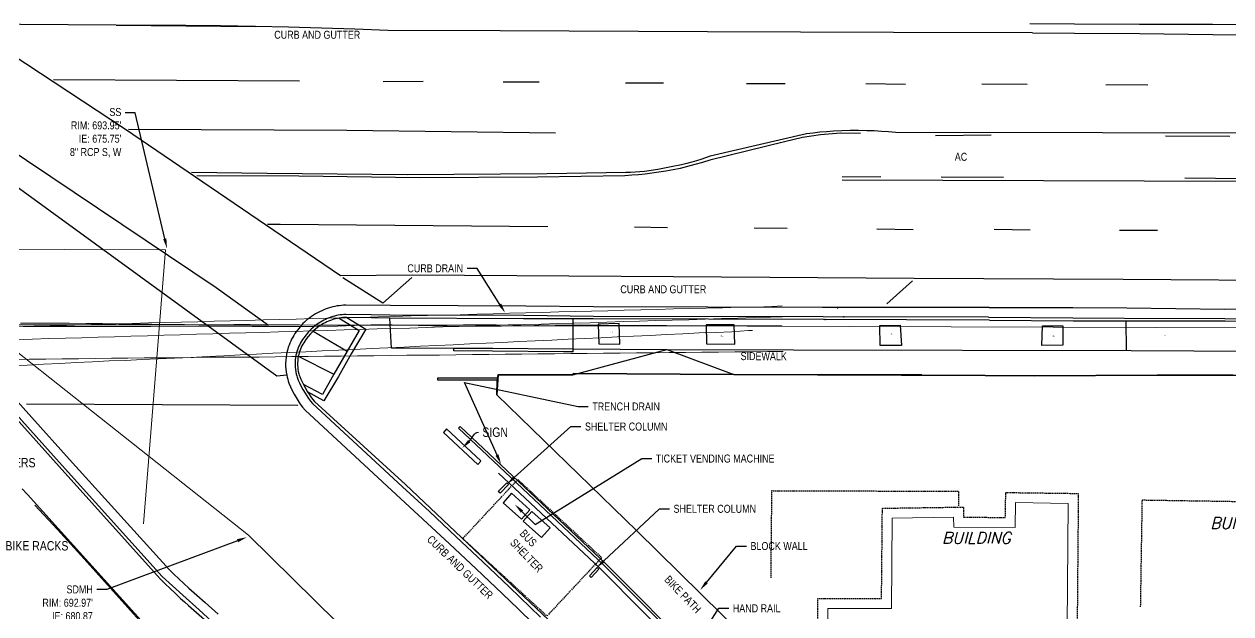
# Model space of a CAD drawing. Header units: feet. Extents: x 6430745 to 6432191, y 1887663 to 1888575.
# Drawn here: x 6431621.4 to 6431862.6, y 1887861.7 to 1887979.6 of the extents above; entities that cross this region are included whole.
import ezdxf
from ezdxf import colors
from ezdxf.entities.mleader import LeaderData, LeaderLine
from ezdxf.lldxf.tags import DXFTag
from ezdxf.math import Vec2, Vec3

# ---------------------------------------------------------------- set-up
doc = ezdxf.new("R2010")
doc.units = ezdxf.units.FT
doc.header["$MEASUREMENT"] = 0
doc.linetypes.add('DASHED2', pattern=[0.375, 0.25, -0.125])
for name, color, linetype, lineweight in [('V-ANNO-TEXT', 2, 'Continuous', 30), ('VF-BLDG-OVHD-LINE-', 253, 'DASHED2', 25), ('VF-COMM-OVHD-LINE-3D', 253, 'OVERHEADCOMM', 15), ('VF-ELEC-OVHD-LINE-', 253, 'OVERHEADELECTRIC', 15), ('VF-ELEC-OVHD-LINE-3D', 253, 'OVERHEADELECTRIC', 15), ('VF-FENC-LINE-', 253, 'FENCE', 25), ('VF-ROAD-STRP-WHIT-LINE-', 253, 'Continuous', 25), ('VF-SSWR-UNDR-LINE-QLA-', 253, 'SEWER', 15), ('VF-STRM-GEOP-LINE-QLB-', 253, 'STORMDRAIN', 15), ('VF-TINN-DSRF-BNDY-', 253, 'Continuous', 25), ('VF-TOPO-CONC-EDGE-LINE-', 253, 'Continuous', 25), ('VF-TOPO-CONC-GTFL-LINE-', 253, 'Continuous', 25), ('VF-TOPO-CONC-LIPG-LINE-', 253, 'Continuous', 25), ('VF-TOPO-CONC-SWLK-LINE-', 253, 'Continuous', 25), ('VF-TOPO-CONC-TBCB-LINE-', 253, 'Continuous', 25), ('VF-TOPO-CONC-TBWK-LINE-', 253, 'Continuous', 35), ('VF-TOPO-TEXT-', 253, 'Continuous', 25), ('VN-PLNT-TREE-', 253, 'Continuous', 13)]:
    doc.layers.add(name, color=color, linetype=linetype, lineweight=lineweight)
doc.layers.add('V-DETL-VPRT-NPLT-', color=253, linetype='Continuous', lineweight=13, plot=False)
doc.styles.add('CG-Boundary', font='simplex.shx', dxfattribs={"oblique": 15, "height": 0.115})
doc.styles.add('NCS1', font='arial.ttf', dxfattribs={"width": 0.8, "height": 0.09375})
doc.styles.add('NCS1-Anno', font='arial.ttf', dxfattribs={"width": 0.8, "height": 0.1})
doc.styles.get("Standard").update_dxf_attribs({"font": 'arial.ttf'})
tags = doc.linetypes.add('FENCE', pattern='A,0.5,-0.03,["X",Standard,S=0.08,R=0,X=0,Y=-0.04],-0.08,0.5', length=1.11).pattern_tags.tags
tags[6] = DXFTag(74, 10)
tags = doc.linetypes.add('OVERHEADCOMM', pattern='A,1,-0.03,["OC",Standard,S=0.08,R=0,X=0,Y=-0.04],-0.16,1', length=2.19).pattern_tags.tags
tags[6] = DXFTag(74, 10)
tags = doc.linetypes.add('OVERHEADELECTRIC', pattern='A,1,-0.03,["OE",Standard,S=0.08,R=0,X=0,Y=-0.04],-0.16,1', length=2.19).pattern_tags.tags
tags[6] = DXFTag(74, 10)
tags = doc.linetypes.add('SEWER', pattern='A,1,-0.03,["SS",Standard,S=0.08,R=0,X=0,Y=-0.04],-0.16,1', length=2.19).pattern_tags.tags
tags[6] = DXFTag(74, 10)
tags = doc.linetypes.add('STORMDRAIN', pattern='A,1,-0.03,["SD",Standard,S=0.08,R=0,X=0,Y=-0.04],-0.16,1', length=2.19).pattern_tags.tags
tags[6] = DXFTag(74, 10)

msp = doc.modelspace()

# ---------------------------------------------------------------- linework, layer by layer
at = {"layer": 'V-DETL-VPRT-NPLT-', "flags": 128}
msp.add_lwpolyline([(6431829.68, 1887842.92), (6431792.15, 1887843), (6431781.95, 1887853.26), (6431781.99, 1887862.72), (6431794.71, 1887862.73), (6431794.88, 1887880.82), (6431807.14, 1887881), (6431807.17, 1887879.04), (6431819.43, 1887878.92), (6431819.53, 1887883.92), (6431830.04, 1887883.77)], close=True, dxfattribs=at)
at = {"layer": 'VF-BLDG-OVHD-LINE-', "flags": 128}
for points in [[(6431720.02, 1887888.54), (6431736.78, 1887872.93), (6431725.86, 1887861.24), (6431709.03, 1887876.72), (6431719.98, 1887888.5)], [(6431808.18, 1887883.25), (6431808.17, 1887886.12), (6431770.75, 1887886.24), (6431770.58, 1887868.91)], [(6431844.52, 1887863.06), (6431844.86, 1887884.45), (6431887.28, 1887883.79), (6431887.12, 1887863.82)]]:
    msp.add_lwpolyline(points, dxfattribs=at)
msp.add_lwpolyline([(6431831.67, 1887840.91), (6431791.31, 1887841), (6431779.95, 1887852.44), (6431780, 1887864.72), (6431792.73, 1887864.73), (6431792.9, 1887882.79), (6431809.12, 1887883.03), (6431809.14, 1887881.02), (6431817.47, 1887880.94), (6431817.57, 1887885.94), (6431832.06, 1887885.75), (6431831.67, 1887840.91)], close=True, dxfattribs=at)
at = {"layer": 'VF-COMM-OVHD-LINE-3D'}
for points in [[(6431620.61, 1887919.81, 717.32), (6431623.89, 1887919.79, 717.16), (6431627.17, 1887919.78, 717.06), (6431630.45, 1887919.77, 716.94), (6431633.73, 1887919.76, 716.8), (6431637.01, 1887919.73, 716.77), (6431640.29, 1887919.69, 716.74), (6431643.57, 1887919.67, 716.68), (6431646.85, 1887919.6, 716.64), (6431650.13, 1887919.55, 716.57), (6431653.41, 1887919.5, 716.51), (6431656.69, 1887919.48, 716.47), (6431659.97, 1887919.49, 716.42), (6431663.25, 1887919.56, 716.37), (6431666.53, 1887919.5, 716.33), (6431669.81, 1887919.45, 716.29), (6431673.09, 1887919.43, 716.27), (6431676.37, 1887919.43, 716.25), (6431679.65, 1887919.42, 716.23), (6431682.93, 1887919.4, 716.21), (6431686.21, 1887919.39, 716.2), (6431689.49, 1887919.38, 716.19), (6431692.77, 1887919.4, 716.24), (6431696.05, 1887919.4, 716.26), (6431699.33, 1887919.39, 716.28), (6431702.61, 1887919.4, 716.33), (6431705.9, 1887919.41, 716.4), (6431709.17, 1887919.43, 716.5), (6431712.45, 1887919.45, 716.65), (6431715.73, 1887919.43, 716.7), (6431719.01, 1887919.37, 716.62), (6431722.28, 1887919.26, 716.36), (6431725.23, 1887919.45, 716.75), (6431728.47, 1887919.41, 716.87), (6431732.29, 1887919.43, 717.04), (6431740.9, 1887919.34, 717.24), (6431745.37, 1887919.36, 717.49), (6431749.74, 1887919.33, 717.71), (6431756.25, 1887919.24, 717.92), (6431763.46, 1887919.26, 718.31), (6431772.86, 1887919.22, 718.93)], [(6431621.13, 1887919.13, 717.53), (6431624.4, 1887919.16, 717.25), (6431627.68, 1887919.15, 717.29), (6431630.96, 1887919.16, 717.17), (6431632.78, 1887919.16, 717.11), (6431639.38, 1887919.13, 716.88), (6431646.7, 1887919.11, 716.61), (6431658.39, 1887919.18, 716.44), (6431666.93, 1887919.16, 716.3), (6431679.07, 1887919.15, 716.13), (6431684.07, 1887919.19, 716.01), (6431692.3, 1887919.53, 716.22), (6431705.4, 1887919.19, 715.82), (6431716.76, 1887919.21, 715.78), (6431727.52, 1887919.25, 715.87), (6431746.3, 1887919.24, 716.2), (6431755.71, 1887919.24, 716.37), (6431765.26, 1887919.29, 716.64), (6431772.78, 1887919.28, 716.88)]]:
    msp.add_polyline3d(points, dxfattribs=at)
at = {"layer": 'VF-ELEC-OVHD-LINE-', "ltscale": 0.6}
msp.add_line((6431765.85, 1887919.22, 716.85), (6431990.14, 1887918.48, 718.94), dxfattribs=at)
at = {"layer": 'VF-ELEC-OVHD-LINE-3D'}
for points in [[(6431620, 1887919.11, 747.98), (6431623.27, 1887919.2, 747.82), (6431626.55, 1887919.28, 747.71), (6431629.83, 1887919.35, 747.53), (6431633.11, 1887919.46, 747.48), (6431636.38, 1887919.57, 747.39), (6431639.66, 1887919.66, 747.31), (6431642.94, 1887919.75, 747.24), (6431646.22, 1887919.84, 747.17), (6431649.5, 1887919.92, 747.1), (6431652.78, 1887920, 747.03), (6431656.06, 1887920.09, 746.99), (6431659.34, 1887920.18, 746.94), (6431662.62, 1887920.26, 746.89), (6431665.9, 1887920.35, 746.86), (6431669.18, 1887920.44, 746.83), (6431672.46, 1887920.53, 746.82), (6431675.74, 1887920.61, 746.81), (6431679.01, 1887920.7, 746.81), (6431682.29, 1887920.78, 746.82), (6431685.57, 1887920.87, 746.84), (6431688.85, 1887920.96, 746.83), (6431692.13, 1887921.05, 746.84), (6431695.41, 1887921.14, 746.85), (6431698.69, 1887921.23, 746.88), (6431701.97, 1887921.32, 746.94), (6431705.25, 1887921.41, 746.96), (6431708.53, 1887921.49, 746.99), (6431711.81, 1887921.6, 747.08), (6431715.09, 1887921.68, 747.16), (6431718.37, 1887921.77, 747.24), (6431721.64, 1887921.86, 747.31), (6431724.92, 1887921.94, 747.41), (6431728.2, 1887922.04, 747.5), (6431731.48, 1887922.11, 747.56), (6431734.76, 1887922.2, 747.69), (6431738.03, 1887922.29, 747.82), (6431741.31, 1887922.38, 747.95), (6431744.59, 1887922.47, 748.08), (6431747.86, 1887922.56, 748.23), (6431751.14, 1887922.64, 748.36), (6431754.42, 1887922.74, 748.53), (6431757.69, 1887922.82, 748.66), (6431760.97, 1887922.89, 748.83), (6431764.25, 1887922.97, 748.98), (6431767.53, 1887923, 749.01), (6431770.79, 1887923.14, 749.31), (6431772.85, 1887923.23, 749.5)], [(6431619.77, 1887916.5, 748.22), (6431623.04, 1887916.6, 748.08), (6431626.32, 1887916.7, 747.94), (6431629.59, 1887916.78, 747.76), (6431632.87, 1887916.89, 747.69), (6431636.15, 1887916.99, 747.61), (6431639.43, 1887917.08, 747.51), (6431642.71, 1887917.18, 747.47), (6431645.99, 1887917.29, 747.39), (6431649.26, 1887917.39, 747.33), (6431652.54, 1887917.48, 747.25), (6431655.82, 1887917.59, 747.21), (6431659.1, 1887917.68, 747.15), (6431662.38, 1887917.77, 747.09), (6431665.66, 1887917.86, 747.08), (6431668.94, 1887917.94, 747.05), (6431672.22, 1887918.03, 747.03), (6431675.5, 1887918.13, 747.05), (6431678.78, 1887918.24, 747), (6431682.06, 1887918.33, 746.96), (6431685.34, 1887918.43, 747), (6431688.61, 1887918.53, 747), (6431691.89, 1887918.63, 747.01), (6431695.17, 1887918.72, 747.01), (6431698.45, 1887918.81, 747.02), (6431701.73, 1887918.92, 747.06), (6431705.01, 1887919.03, 747.14), (6431708.29, 1887919.13, 747.21), (6431711.57, 1887919.23, 747.27), (6431714.85, 1887919.34, 747.33), (6431718.12, 1887919.43, 747.4), (6431721.4, 1887919.53, 747.48), (6431724.68, 1887919.62, 747.58), (6431727.96, 1887919.72, 747.67), (6431731.24, 1887919.81, 747.77), (6431734.52, 1887919.89, 747.82), (6431737.79, 1887919.99, 747.95), (6431741.07, 1887920.1, 748.09), (6431744.35, 1887920.2, 748.21), (6431747.62, 1887920.3, 748.32), (6431750.9, 1887920.4, 748.47), (6431754.18, 1887920.49, 748.58), (6431757.45, 1887920.58, 748.73), (6431760.73, 1887920.7, 748.9), (6431764, 1887920.79, 749.06), (6431767.28, 1887920.9, 749.24), (6431770.55, 1887920.97, 749.45), (6431772.96, 1887921.05, 749.57)], [(6431618.66, 1887911.28, 730.57), (6431621.93, 1887911.43, 730.54), (6431625.21, 1887911.58, 730.5), (6431628.49, 1887911.75, 730.48), (6431631.76, 1887911.92, 730.48), (6431635.04, 1887912.08, 730.44), (6431638.32, 1887912.24, 730.41), (6431641.6, 1887912.35, 730.42), (6431644.87, 1887912.51, 730.41), (6431648.15, 1887912.66, 730.41), (6431651.43, 1887912.81, 730.41), (6431654.71, 1887912.95, 730.41), (6431657.98, 1887913.11, 730.41), (6431661.26, 1887913.28, 730.43), (6431664.54, 1887913.44, 730.45), (6431667.81, 1887913.61, 730.47), (6431671.09, 1887913.77, 730.47), (6431674.37, 1887913.93, 730.48), (6431677.64, 1887914.09, 730.49), (6431680.92, 1887914.24, 730.51), (6431684.2, 1887914.39, 730.53), (6431687.47, 1887914.56, 730.54), (6431690.75, 1887914.71, 730.57), (6431694.03, 1887914.87, 730.6), (6431697.31, 1887915.02, 730.64), (6431700.58, 1887915.17, 730.67), (6431703.86, 1887915.32, 730.71), (6431707.14, 1887915.47, 730.75), (6431710.41, 1887915.65, 730.77), (6431713.69, 1887915.81, 730.79), (6431716.97, 1887915.96, 730.83), (6431720.24, 1887916.12, 730.88), (6431723.52, 1887916.27, 730.92), (6431726.8, 1887916.42, 730.97), (6431730.08, 1887916.57, 731.01), (6431733.35, 1887916.72, 731.07), (6431736.63, 1887916.88, 731.13), (6431739.9, 1887917.04, 731.19), (6431743.18, 1887917.2, 731.24), (6431746.46, 1887917.36, 731.31), (6431749.73, 1887917.52, 731.38), (6431753.01, 1887917.67, 731.46), (6431756.29, 1887917.84, 731.51), (6431759.57, 1887917.96, 731.54), (6431762.84, 1887918.09, 731.59), (6431766.12, 1887918.32, 731.6), (6431766.92, 1887918.35, 731.55)], [(6431619.13, 1887912.56, 748.11), (6431622.41, 1887912.59, 747.96), (6431625.69, 1887912.62, 747.84), (6431628.97, 1887912.66, 747.77), (6431632.25, 1887912.68, 747.63), (6431635.52, 1887912.71, 747.41), (6431638.8, 1887912.77, 747.32), (6431642.08, 1887912.8, 747.23), (6431645.36, 1887912.84, 747.15), (6431648.64, 1887912.86, 747.12), (6431651.92, 1887912.89, 747.08), (6431655.2, 1887912.92, 747.02), (6431658.48, 1887912.97, 746.97), (6431661.76, 1887912.99, 746.93), (6431665.04, 1887913.01, 746.85), (6431668.3, 1887912.98, 746.52), (6431671.58, 1887913.04, 746.55), (6431674.86, 1887913.12, 746.63), (6431678.14, 1887913.16, 746.69), (6431681.42, 1887913.2, 746.73), (6431684.7, 1887913.23, 746.76), (6431687.98, 1887913.24, 746.77), (6431691.27, 1887913.28, 746.78), (6431694.55, 1887913.32, 746.81), (6431697.83, 1887913.37, 746.85), (6431701.11, 1887913.4, 746.91), (6431704.39, 1887913.43, 746.94), (6431707.67, 1887913.48, 747.02), (6431710.95, 1887913.52, 747.09), (6431714.23, 1887913.54, 747.14), (6431717.51, 1887913.58, 747.24), (6431720.78, 1887913.61, 747.32), (6431724.06, 1887913.64, 747.43), (6431727.34, 1887913.68, 747.52), (6431730.62, 1887913.71, 747.6), (6431733.9, 1887913.73, 747.72), (6431737.18, 1887913.77, 747.82), (6431740.46, 1887913.81, 747.95), (6431743.73, 1887913.84, 748.13), (6431747.01, 1887913.89, 748.29), (6431750.29, 1887913.93, 748.42), (6431753.57, 1887913.95, 748.59), (6431756.84, 1887913.99, 748.74), (6431760.12, 1887914.02, 748.91), (6431763.39, 1887914.04, 749.1), (6431766.67, 1887914.07, 749.29), (6431769.94, 1887914.11, 749.48), (6431773.09, 1887914.15, 749.65)]]:
    msp.add_polyline3d(points, dxfattribs=at)
at = {"layer": 'VF-FENC-LINE-', "ltscale": 0.6, "flags": 128}
for points in [[(6431716.18, 1887889.81), (6431736.4, 1887870.81), (6431754.02, 1887853.1), (6431776.34, 1887830.72), (6431797.34, 1887809.02)], [(6431794.7, 1887717.92), (6431787.82, 1887710.99), (6431781.83, 1887716.82), (6431770.4, 1887728.27), (6431747.76, 1887750.77), (6431720.17, 1887778.37), (6431684.6, 1887813.85), (6431649.28, 1887849.11), (6431647.05, 1887851.32), (6431649.84, 1887854.4), (6431649.16, 1887855.05), (6431643.82, 1887860.99), (6431638.62, 1887866.78), (6431633.38, 1887872.66), (6431628.04, 1887878.55), (6431623.52, 1887883.39)]]:
    msp.add_lwpolyline(points, dxfattribs=at)
at = {"layer": 'VF-ROAD-STRP-WHIT-LINE-'}
for p, q in [((6431676.39, 1887968.17), (6431627.23, 1887968.44)), ((6431693.15, 1887968.14), (6431701.12, 1887968.15)), ((6431717.13, 1887968.04), (6431724.31, 1887968.05)), ((6431741.53, 1887967.86), (6431749.14, 1887967.85)), ((6431765.76, 1887967.74), (6431773.49, 1887967.72)), ((6431789.56, 1887967.72), (6431797.51, 1887967.56)), ((6431812.78, 1887967.64), (6431821.84, 1887967.6)), ((6431837.57, 1887967.53), (6431845.95, 1887967.42)), ((6431814.65, 1887957.38), (6431803.5, 1887957.26)), ((6431862.35, 1887957.14), (6431849.47, 1887957.17)), ((6431792.59, 1887949.05), (6431784.84, 1887949)), ((6431817.1, 1887948.89), (6431804.68, 1887948.99)), ((6431865.62, 1887948.66), (6431853.38, 1887948.81)), ((6431743.38, 1887939.07), (6431749.95, 1887938.92)), ((6431767.28, 1887938.87), (6431773.84, 1887938.8)), ((6431791.76, 1887938.68), (6431799.03, 1887938.54)), ((6431815.24, 1887938.56), (6431822.45, 1887938.44)), ((6431840.3, 1887938.39), (6431847.92, 1887938.4)), ((6431798.91, 1887928.28), (6431793.77, 1887923.69)), ((6431621.81, 1887903.7), (6431676.04, 1887903.41))]:
    msp.add_line(p, q, dxfattribs=at)
at = {"layer": 'VF-ROAD-STRP-WHIT-LINE-', "flags": 128}
for points in [[(6431583.4, 1887978.32), (6431617.14, 1887955.5), (6431659.77, 1887926.9), (6431670.2, 1887919.38), (6431656.29, 1887919.41), (6431606.21, 1887919.48)], [(6431989.75, 1887927.79), (6431928.84, 1887928.17), (6431879.22, 1887928.27), (6431841.03, 1887928.52), (6431799.24, 1887928.73), (6431751.12, 1887929.07), (6431698.93, 1887929.38), (6431684.61, 1887929.29), (6431669.58, 1887939.47), (6431641.59, 1887958.52), (6431610.29, 1887979.09)], [(6431642.21, 1887958.57), (6431685.83, 1887958.37), (6431727.54, 1887957.86)], [(6431900.13, 1887957.76), (6431836.89, 1887957.88), (6431795.57, 1887957.91), (6431794.14, 1887958.04), (6431792.69, 1887958.14), (6431791.25, 1887958.22), (6431789.81, 1887958.27), (6431788.13, 1887958.3), (6431786.46, 1887958.3), (6431784.78, 1887958.26), (6431783.11, 1887958.17), (6431781.76, 1887958.07), (6431780.41, 1887957.95), (6431779.07, 1887957.8), (6431777.73, 1887957.62), (6431758.45, 1887953.17), (6431757.55, 1887952.84), (6431756.64, 1887952.53), (6431755.73, 1887952.24), (6431754.81, 1887951.97), (6431753.78, 1887951.7), (6431752.75, 1887951.46), (6431750.68, 1887951.02), (6431749.35, 1887950.76), (6431748.02, 1887950.52), (6431746.68, 1887950.31), (6431745.33, 1887950.14), (6431744.41, 1887950.06), (6431743.49, 1887949.99), (6431742.56, 1887949.94), (6431741.63, 1887949.9), (6431725.92, 1887949.62), (6431697.91, 1887949.47), (6431669.94, 1887949.75), (6431654.82, 1887949.94)], [(6431788.53, 1887957.71), (6431784.52, 1887957.76), (6431780.53, 1887957.46), (6431776.91, 1887956.9), (6431773.35, 1887956.05), (6431758.38, 1887952.4), (6431756.92, 1887951.92), (6431755.44, 1887951.49), (6431753.95, 1887951.1), (6431752.46, 1887950.74), (6431751.05, 1887950.45), (6431749.64, 1887950.19), (6431748.22, 1887949.96), (6431746.8, 1887949.76), (6431745.47, 1887949.6), (6431744.13, 1887949.47), (6431742.79, 1887949.36), (6431741.45, 1887949.27), (6431723.95, 1887948.98), (6431700.44, 1887948.85), (6431676.28, 1887949.19), (6431655.9, 1887949.26)], [(6431989.51, 1887947.64), (6431968.64, 1887947.69), (6431926.16, 1887947.8), (6431882.4, 1887948.02), (6431845.22, 1887948.18), (6431784.84, 1887948.37)], [(6431670, 1887939.58), (6431672.52, 1887939.58), (6431726.03, 1887939.13)], [(6431698.84, 1887928.95), (6431693.07, 1887923.78), (6431685.07, 1887928.84)]]:
    msp.add_lwpolyline(points, dxfattribs=at)
at = {"layer": 'VF-SSWR-UNDR-LINE-QLA-', "elevation": 693.95, "flags": 128}
for points in [[(6431649.63, 1887934.47), (6431448.59, 1887935.1)], [(6431649.63, 1887934.47), (6431645.23, 1887879.68)]]:
    msp.add_lwpolyline(points, dxfattribs=at)
at = {"layer": 'VF-STRM-GEOP-LINE-QLB-', "elevation": 693.47, "flags": 128}
msp.add_lwpolyline([(6431816.58, 1887729.25), (6431666.23, 1887877.38), (6431435.57, 1888060.16), (6431170.99, 1888208.91), (6430892.92, 1888314.99)], dxfattribs=at)
at = {"layer": 'VF-TINN-DSRF-BNDY-', "flags": 128}
for points in [[(6431881.3, 1887733.09), (6431862.17, 1887755.28), (6431853.38, 1887764.6), (6431837.1, 1887782.2), (6431826.15, 1887794.09), (6431805.05, 1887816.19), (6431801.72, 1887819.78), (6431783.55, 1887838.26), (6431760.86, 1887861.46), (6431743.83, 1887878.28), (6431715.86, 1887905.49), (6431715.92, 1887908.38), (6431716.1, 1887909.45), (6431731.04, 1887909.49), (6431749.81, 1887914.54), (6431763.24, 1887909.56), (6431780.82, 1887909.55), (6431800.8, 1887909.46), (6431813.46, 1887909.35), (6431823.26, 1887909.29), (6431847.81, 1887909.37), (6431862.96, 1887909.39)], [(6431620.97, 1887886.7), (6431622.02, 1887885.56), (6431649.59, 1887854.98)]]:
    msp.add_lwpolyline(points, dxfattribs=at)
at = {"layer": 'VF-TOPO-CONC-EDGE-LINE-'}
for p, q in [((6431792.42, 1887919.34), (6431796.47, 1887919.39)), ((6431841.59, 1887920.24), (6431841.6, 1887914.4)), ((6431679.13, 1887918.17), (6431685.95, 1887914.2)), ((6431676.15, 1887913.18), (6431683.26, 1887909.6))]:
    msp.add_line(p, q, dxfattribs=at)
at = {"layer": 'VF-TOPO-CONC-EDGE-LINE-', "flags": 128}
for points in [[(6431673.83, 1887909.4), (6431671.85, 1887909.17), (6431608.36, 1887955.41), (6431577.58, 1887977.83), (6431577.63, 1887979.78)], [(6431684.33, 1887920.82), (6431688.3, 1887918.33), (6431685.95, 1887914.2), (6431683.26, 1887909.6), (6431680.98, 1887905.56), (6431677.22, 1887907.56)], [(6431685.84, 1887920.91), (6431689.64, 1887918.62), (6431686.7, 1887913.68), (6431684.16, 1887909.11), (6431681.24, 1887904.28), (6431678.01, 1887906.08)], [(6431731.1, 1887914.06), (6431729.17, 1887914.06), (6431714.98, 1887914.19), (6431707.24, 1887914.28), (6431707.24, 1887914.72), (6431694.81, 1887914.78), (6431694.44, 1887920.81)], [(6431731.1, 1887914.06), (6431731.1, 1887920.64)], [(6431796.47, 1887919.39), (6431796.73, 1887915.34), (6431792.47, 1887915.34), (6431792.42, 1887919.34)], [(6431712.65, 1887892.24), (6431705.8, 1887898.66), (6431705.16, 1887897.94), (6431712.01, 1887891.54), (6431712.64, 1887892.2)], [(6431708.51, 1887899.16), (6431708.17, 1887898.8), (6431737.24, 1887871.38), (6431754.87, 1887853.78), (6431777.02, 1887831.59), (6431798.43, 1887810.15)], [(6431708.51, 1887899.16), (6431737.62, 1887871.65), (6431755.8, 1887853.42), (6431777.3, 1887831.96), (6431798.66, 1887810.55)], [(6431716.13, 1887886.12), (6431717.82, 1887887.84), (6431718.15, 1887887.53)], [(6431718.15, 1887887.53), (6431716.47, 1887885.81), (6431716.13, 1887886.12)], [(6431734.37, 1887869.29), (6431735.91, 1887870.93), (6431736.24, 1887870.6)], [(6431736.24, 1887870.6), (6431734.7, 1887868.97), (6431734.37, 1887869.29)]]:
    msp.add_lwpolyline(points, dxfattribs=at)
for points in [[(6431736.1, 1887919.57), (6431736.2, 1887915.64), (6431740.39, 1887915.6), (6431740.28, 1887919.73), (6431736.1, 1887919.57)], [(6431757.67, 1887919.43), (6431757.73, 1887915.67), (6431763.42, 1887915.59), (6431763.29, 1887919.44), (6431757.67, 1887919.43)], [(6431824.88, 1887919.26), (6431828.99, 1887919.23), (6431828.97, 1887915.4), (6431824.8, 1887915.32), (6431824.88, 1887919.26)], [(6431715.92, 1887908.85), (6431715.92, 1887908.38), (6431704.04, 1887908.38), (6431704.04, 1887908.85), (6431715.92, 1887908.85)], [(6431717.07, 1887883.87), (6431720.75, 1887880.58), (6431722.46, 1887882.5), (6431718.78, 1887885.79)], [(6431721.09, 1887880.23), (6431724.76, 1887876.94), (6431726.48, 1887878.86), (6431722.8, 1887882.15)]]:
    msp.add_lwpolyline(points, close=True, dxfattribs=at)
at = {"layer": 'VF-TOPO-CONC-GTFL-LINE-', "flags": 128}
for points in [[(6431822.37, 1887979.68), (6431831.33, 1887979.61), (6431844.31, 1887979.55), (6431858.9, 1887979.56), (6431868.67, 1887979.53), (6431874.97, 1887979.48), (6431899.48, 1887979.32), (6431923.89, 1887979.27), (6431949.45, 1887979.14), (6431968.96, 1887979.06), (6431980.1, 1887979.04)], [(6431814.14, 1887920.97), (6431781.07, 1887921.05), (6431735.13, 1887921.15), (6431721.23, 1887921.33), (6431694.42, 1887921.39), (6431690.73, 1887921.47), (6431685.66, 1887921.52), (6431685.28, 1887921.51), (6431684.9, 1887921.48), (6431684.53, 1887921.44), (6431684.15, 1887921.38), (6431683.78, 1887921.31), (6431683.41, 1887921.22), (6431683.04, 1887921.12), (6431682.67, 1887921), (6431682.31, 1887920.87), (6431681.95, 1887920.72), (6431681.6, 1887920.56), (6431681.25, 1887920.39), (6431680.91, 1887920.2), (6431680.58, 1887920), (6431680.25, 1887919.79), (6431679.93, 1887919.57), (6431679.62, 1887919.34), (6431679.32, 1887919.11), (6431679.03, 1887918.86), (6431678.75, 1887918.6), (6431678.21, 1887918.06), (6431677.71, 1887917.48), (6431677.24, 1887916.86), (6431677.02, 1887916.54), (6431676.82, 1887916.22), (6431676.62, 1887915.88), (6431676.44, 1887915.54), (6431676.28, 1887915.2), (6431676.13, 1887914.84), (6431675.99, 1887914.49), (6431675.87, 1887914.12), (6431675.77, 1887913.76), (6431675.69, 1887913.39), (6431675.61, 1887912.92), (6431675.56, 1887912.44), (6431675.53, 1887911.96), (6431675.52, 1887911.48), (6431675.54, 1887911), (6431675.59, 1887910.52), (6431675.66, 1887910.05), (6431675.76, 1887909.58), (6431675.84, 1887909.28), (6431675.94, 1887908.99), (6431676.16, 1887908.41), (6431676.42, 1887907.85), (6431676.69, 1887907.29), (6431677.08, 1887906.52), (6431677.51, 1887905.77), (6431677.85, 1887905.24), (6431678.21, 1887904.73), (6431678.58, 1887904.23), (6431678.98, 1887903.74), (6431697.01, 1887887.1), (6431702.37, 1887882.11), (6431707.72, 1887877.1), (6431713.04, 1887872.06), (6431718.35, 1887867.01), (6431724.58, 1887861.01)], [(6431814.14, 1887920.97), (6431830.97, 1887920.88), (6431841.27, 1887920.81), (6431861.36, 1887920.75), (6431894.97, 1887920.55), (6431924.36, 1887920.49), (6431947.99, 1887920.43), (6431970.14, 1887920.33), (6431988.45, 1887920.25)], [(6431613.88, 1887908.08), (6431628.97, 1887891.32), (6431648.96, 1887869.17), (6431653.08, 1887865.4), (6431656.31, 1887862.47), (6431661.41, 1887857.82), (6431666.48, 1887853.15), (6431671.54, 1887848.45), (6431676.57, 1887843.73), (6431680.49, 1887840.01), (6431684.4, 1887836.28), (6431692.18, 1887828.78), (6431698.3, 1887822.87), (6431704.41, 1887816.95), (6431710.5, 1887811.01), (6431716.56, 1887805.04), (6431720.85, 1887800.77), (6431725.12, 1887796.49)]]:
    msp.add_lwpolyline(points, dxfattribs=at)
at = {"layer": 'VF-TOPO-CONC-GTFL-LINE-'}
msp.add_point((6431785.22, 1887921.05), dxfattribs=at)
at = {"layer": 'VF-TOPO-CONC-LIPG-LINE-'}
msp.add_line((6431639.72, 1887979.38), (6431667.57, 1887979.14), dxfattribs=at)
at = {"layer": 'VF-TOPO-CONC-LIPG-LINE-', "flags": 128}
for points in [[(6431822.93, 1887977.84), (6431795.15, 1887977.94), (6431757.97, 1887978.02), (6431716.51, 1887978.21), (6431694.05, 1887978.29), (6431687.43, 1887978.56), (6431680.81, 1887978.79), (6431674.19, 1887978.98), (6431667.57, 1887979.14), (6431664.09, 1887979.2), (6431660.61, 1887979.25), (6431653.65, 1887979.3), (6431639.72, 1887979.38), (6431610.98, 1887979.56)], [(6431822.93, 1887977.84), (6431831.33, 1887977.8), (6431844.31, 1887977.7), (6431858.92, 1887977.54), (6431879.43, 1887977.46), (6431896.14, 1887977.46), (6431923.87, 1887977.26), (6431949.52, 1887977.33), (6431980.02, 1887977.06)], [(6431814.23, 1887922.91), (6431780.95, 1887922.91), (6431735.16, 1887923.07), (6431721.61, 1887923.2), (6431694.6, 1887923.35), (6431685.63, 1887923.4), (6431685.2, 1887923.38), (6431684.78, 1887923.34), (6431684.35, 1887923.29), (6431683.93, 1887923.23), (6431683.48, 1887923.15), (6431683.03, 1887923.04), (6431682.59, 1887922.93), (6431682.15, 1887922.79), (6431681.71, 1887922.64), (6431681.27, 1887922.47), (6431680.85, 1887922.29), (6431680.42, 1887922.09), (6431680.01, 1887921.88), (6431679.6, 1887921.66), (6431679.21, 1887921.41), (6431678.82, 1887921.16), (6431678.44, 1887920.89), (6431678.08, 1887920.61), (6431677.73, 1887920.32), (6431677.39, 1887920.01), (6431677.09, 1887919.71), (6431676.79, 1887919.41), (6431676.51, 1887919.09), (6431676.23, 1887918.76), (6431675.97, 1887918.42), (6431675.71, 1887918.07), (6431675.47, 1887917.71), (6431675.24, 1887917.35), (6431675.03, 1887916.97), (6431674.82, 1887916.59), (6431674.63, 1887916.21), (6431674.46, 1887915.82), (6431674.3, 1887915.42), (6431674.16, 1887915.02), (6431674.04, 1887914.61), (6431673.93, 1887914.2), (6431673.81, 1887913.61), (6431673.71, 1887913.01), (6431673.65, 1887912.41), (6431673.62, 1887911.8), (6431673.62, 1887911.2), (6431673.66, 1887910.59), (6431673.73, 1887909.99), (6431673.83, 1887909.4), (6431673.92, 1887909), (6431674.03, 1887908.61), (6431674.15, 1887908.21), (6431674.29, 1887907.83), (6431674.61, 1887907.07), (6431674.95, 1887906.32), (6431675.31, 1887905.61), (6431675.71, 1887904.92), (6431676.12, 1887904.27), (6431676.56, 1887903.63), (6431677.02, 1887903.02), (6431677.51, 1887902.42), (6431695.72, 1887885.55), (6431701.06, 1887880.62), (6431706.38, 1887875.66), (6431711.68, 1887870.68), (6431716.96, 1887865.67), (6431720.07, 1887862.69), (6431723.17, 1887859.71)], [(6431814.23, 1887922.91), (6431830.94, 1887922.92), (6431841.73, 1887922.83), (6431861.33, 1887922.59), (6431895.06, 1887922.7), (6431924.43, 1887922.56), (6431948.08, 1887922.45), (6431970.18, 1887922.33), (6431988.38, 1887922.23)], [(6431615.3, 1887909.31), (6431630.44, 1887892.56), (6431650.33, 1887870.57), (6431651.3, 1887869.62), (6431652.28, 1887868.68), (6431653.27, 1887867.75), (6431654.27, 1887866.83), (6431655.89, 1887865.39), (6431657.52, 1887863.96), (6431660.12, 1887861.63)]]:
    msp.add_lwpolyline(points, dxfattribs=at)
at = {"layer": 'VF-TOPO-CONC-LIPG-LINE-'}
msp.add_point((6431783.93, 1887922.88), dxfattribs=at)
at = {"layer": 'VF-TOPO-CONC-SWLK-LINE-', "flags": 128}
for points in [[(6431731.17, 1887914.64), (6431749.81, 1887914.54), (6431775.15, 1887914.46)], [(6431775.15, 1887914.46), (6431842.61, 1887914.32), (6431892.81, 1887914.07), (6431971.41, 1887913.83), (6431988.18, 1887913.81)]]:
    msp.add_lwpolyline(points, dxfattribs=at)
at = {"layer": 'VF-TOPO-CONC-TBCB-LINE-', "flags": 128}
for points in [[(6431814.3, 1887920.4), (6431781.1, 1887920.53), (6431735.1, 1887920.63), (6431721.17, 1887920.65), (6431694.44, 1887920.81), (6431690.76, 1887920.89), (6431685.84, 1887920.91), (6431685.46, 1887920.91), (6431685.08, 1887920.9), (6431684.71, 1887920.87), (6431684.33, 1887920.82), (6431683.97, 1887920.76), (6431683.61, 1887920.68), (6431683.26, 1887920.59), (6431682.9, 1887920.48), (6431682.56, 1887920.35), (6431682.21, 1887920.21), (6431681.87, 1887920.06), (6431681.54, 1887919.89), (6431681.21, 1887919.71), (6431680.89, 1887919.52), (6431680.27, 1887919.11), (6431679.68, 1887918.65), (6431679.13, 1887918.17), (6431678.61, 1887917.65), (6431678.12, 1887917.1), (6431677.66, 1887916.51), (6431677.44, 1887916.21), (6431677.24, 1887915.89), (6431677.05, 1887915.57), (6431676.87, 1887915.25), (6431676.71, 1887914.91), (6431676.57, 1887914.58), (6431676.43, 1887914.23), (6431676.32, 1887913.89), (6431676.23, 1887913.54), (6431676.15, 1887913.18), (6431676.08, 1887912.75), (6431676.03, 1887912.31), (6431676.01, 1887911.86), (6431676, 1887911.42), (6431676.03, 1887910.98), (6431676.07, 1887910.54), (6431676.15, 1887910.11), (6431676.25, 1887909.68), (6431676.34, 1887909.4), (6431676.44, 1887909.13), (6431676.68, 1887908.6), (6431677.22, 1887907.56), (6431677.6, 1887906.81), (6431678.01, 1887906.08), (6431678.32, 1887905.58), (6431678.66, 1887905.09), (6431679, 1887904.61), (6431679.37, 1887904.14), (6431697.56, 1887887.54), (6431718.78, 1887867.47), (6431726.17, 1887860.45)], [(6431814.3, 1887920.4), (6431831.01, 1887920.28), (6431841.59, 1887920.24), (6431861.39, 1887920.26), (6431894.97, 1887919.98), (6431924.55, 1887919.85), (6431948.02, 1887919.79), (6431970.08, 1887919.77), (6431988.46, 1887919.67)], [(6431731.17, 1887914.64), (6431729.21, 1887914.61), (6431715.03, 1887914.73), (6431707.24, 1887914.72)], [(6431613.34, 1887907.81), (6431628.39, 1887891.13), (6431648.57, 1887868.71), (6431649.56, 1887867.71), (6431650.57, 1887866.72), (6431651.59, 1887865.74), (6431652.62, 1887864.78), (6431653.41, 1887864.07), (6431654.21, 1887863.37), (6431655.81, 1887861.98), (6431658.38, 1887859.69)]]:
    msp.add_lwpolyline(points, dxfattribs=at)
at = {"layer": 'VF-TOPO-CONC-TBCB-LINE-'}
msp.add_point((6431781.43, 1887920.54), dxfattribs=at)
at = {"layer": 'VF-TOPO-CONC-TBWK-LINE-'}
msp.add_line((6431780.82, 1887909.55), (6431800.8, 1887909.46), dxfattribs=at)
at = {"layer": 'VF-TOPO-CONC-TBWK-LINE-', "flags": 128}
for points in [[(6431813.46, 1887909.35), (6431763.24, 1887909.56), (6431731.12, 1887909.7), (6431731.04, 1887909.49), (6431716.1, 1887909.45), (6431715.86, 1887905.49), (6431743.83, 1887878.28), (6431760.86, 1887861.46), (6431783.55, 1887838.26), (6431801.72, 1887819.78), (6431805.05, 1887816.19), (6431826.15, 1887794.09)], [(6431813.46, 1887909.35), (6431823.26, 1887909.29), (6431847.81, 1887909.37), (6431862.96, 1887909.39), (6431878.82, 1887909.16), (6431896.05, 1887909.81), (6431927.91, 1887909.55), (6431960.72, 1887909.32), (6431988.43, 1887908.45)], [(6431620.97, 1887886.7), (6431622.02, 1887885.56), (6431649.59, 1887854.98), (6431646.25, 1887851.21)]]:
    msp.add_lwpolyline(points, dxfattribs=at)

# ---------------------------------------------------------------- texts
at = {"layer": 'V-ANNO-TEXT', "char_height": 1.6, "attachment_point": 1, "style": 'NCS1-Anno'}
for s, insert, width in [('CURB AND GUTTER', (6431671.35, 1887978.26), 18.6656), ('AC', (6431807.37, 1887953.86), 4.9117), ('CURB AND GUTTER', (6431740.52, 1887927.37), 17.9333)]:
    msp.add_mtext(s, dxfattribs=dict(at, insert=insert, width=width))
for s, insert, width, rotation in [('SIDEWALK', (6431764.56, 1887914.01), 12.0777, 359.697), ('BUS SHELTER', (6431721.43, 1887878.71, -692), 11.6461, 313.963), ('CURB AND GUTTER', (6431702.84, 1887877.53), 17.3415, 316.1854), ('BIKE PATH', (6431750.34, 1887869.5, -692), 9.4012, 313.963)]:
    msp.add_mtext(s, dxfattribs=dict(at, insert=insert, width=width, rotation=rotation))
at = {"layer": 'VF-TOPO-TEXT-', "char_height": 2.3, "width": 40.9716, "attachment_point": 1, "style": 'CG-Boundary'}
for insert in [(6431858.39, 1887880.98), (6431804.79, 1887878.02)]:
    msp.add_mtext('BUILDING', dxfattribs=dict(at, insert=insert))
at = {"layer": 'VN-PLNT-TREE-', "style": 'NCS1', "width": 0.8}
for s, p in [('10076', (6431738.57, 1887918.08)), ('692.58 ft', (6431738.57, 1887917.94)), ('10077', (6431760.55, 1887917.26)), ('692.35 ft', (6431760.55, 1887917.12)), ('694.22 ft', (6431794.51, 1887917.53)), ('10078', (6431794.51, 1887917.67)), ('10079', (6431826.82, 1887917.26)), ('692.26 ft', (6431826.82, 1887917.12)), ('10080', (6431849.13, 1887917.35)), ('693.90 ft', (6431849.13, 1887917.2))]:
    msp.add_text(s, height=0.0984, dxfattribs=at).set_placement(p)

# ---------------------------------------------------------------- leaders
at = {"layer": 'V-ANNO-TEXT'}
ml = msp.add_multileader_mtext('Standard', dxfattribs=at)
ml.set_content('SS\\PRIM: 693.95\'\\PIE: 675.75\'\\P8" RCP S, W', color=256, style='NCS1-Anno')
ml.set_leader_properties()
ml.build(insert=Vec2(0, 0))
ml.multileader.update_dxf_attribs({"dogleg_length": 0.1, "arrow_head_size": 2, "scale": 20})
ctx = ml.context
ctx.base_point, ctx.scale, ctx.char_height, ctx.arrow_head_size, ctx.landing_gap_size, ctx.plane_origin = Vec3(6431629.8, 1887961.85, 693.95), 20, 1.6, 2, 0.8, Vec3(6431649.62, 1887934.46, 693.95)
ctx.text_align_type = 2
notes = []
notes.append((ctx, [(1, (1, 1, 0), (6431643.58, 1887961.85, 693.95), (-1, 0), 2, [(0, [(6431649.92, 1887934.72, 693.95)], 0, [])])]))
ctx.mtext.insert, ctx.mtext.alignment, ctx.mtext.flow_direction = Vec3(6431640.78, 1887962.81, 693.95), 3, 5
ml = msp.add_multileader_mtext('Standard', dxfattribs=at)
ml.set_content('CURB DRAIN', color=256, style='NCS1-Anno')
ml.set_leader_properties()
ml.build(insert=Vec2(0, 0))
ml.multileader.update_dxf_attribs({"dogleg_length": 0.1, "arrow_head_size": 2, "scale": 20})
ctx = ml.context
ctx.base_point, ctx.scale, ctx.char_height, ctx.arrow_head_size, ctx.landing_gap_size, ctx.plane_origin = Vec3(6431697.39, 1887930.74, 693.95), 20, 1.6, 2, 0.8, Vec3(6431715.16, 1887922.43, 693.95)
ctx.text_align_type = 2
notes.append((ctx, [(1, (1, 1, 0), (6431711.88, 1887930.74, 693.95), (-1, 0), 2, [(0, [(6431717.51, 1887921.86, 693.95)], 0, [])])]))
ctx.mtext.insert, ctx.mtext.alignment, ctx.mtext.flow_direction = Vec3(6431709.08, 1887931.56, 693.95), 3, 5
ml = msp.add_multileader_mtext('Standard', dxfattribs=at)
ml.set_content('POLE ARM', color=256, style='NCS1-Anno')
ml.set_leader_properties()
ml.build(insert=Vec2(0, 0))
ml.multileader.update_dxf_attribs({"leader_type": 2, "dogleg_length": 0.1, "arrow_head_size": 2, "scale": 20})
ctx = ml.context
ctx.base_point, ctx.scale, ctx.char_height, ctx.arrow_head_size, ctx.landing_gap_size, ctx.plane_origin = Vec3(6431572.82, 1887907.59), 20, 1.875, 2, 0.8, Vec3(6431542.36, 1887923.57)
notes.append((ctx, [(0, (1, 1, 0), (6431570.82, 1887907.59), (1, 0), 2, [(0, [(6431568.05, 1887915.18)], 0, [])])]))
ctx.mtext.insert, ctx.mtext.width, ctx.mtext.flow_direction = Vec3(6431573.62, 1887908.54), 11.3632, 5
ml = msp.add_multileader_mtext('Standard', dxfattribs=at)
ml.set_content('TRENCH DRAIN', color=256, style='NCS1-Anno')
ml.set_leader_properties()
ml.build(insert=Vec2(0, 0))
ml.multileader.update_dxf_attribs({"dogleg_length": 0.1, "arrow_head_size": 2, "scale": 20})
ctx = ml.context
ctx.base_point, ctx.scale, ctx.char_height, ctx.arrow_head_size, ctx.landing_gap_size, ctx.plane_origin = Vec3(6431734.12, 1887903.12, 693.95), 20, 1.6, 2, 0.8, Vec3(6431738.39, 1887868.11, 693.95)
notes.append((ctx, [(0, (1, 1, 0), (6431732.12, 1887903.12, 693.95), (1, 0), 2, [(1, [(6431716.69, 1887891.6, 693.95), (6431709.36, 1887907.96, 693.95)], 0, [])])]))
ctx.mtext.insert, ctx.mtext.flow_direction = Vec3(6431734.92, 1887903.94, 693.95), 5
ml = msp.add_multileader_mtext('Standard', dxfattribs=at)
ml.set_content('SHELTER COLUMN', color=256, style='NCS1-Anno')
ml.set_leader_properties()
ml.build(insert=Vec2(0, 0))
ml.multileader.update_dxf_attribs({"dogleg_length": 0.1, "arrow_head_size": 2, "scale": 20})
ctx = ml.context
ctx.base_point, ctx.scale, ctx.char_height, ctx.arrow_head_size, ctx.landing_gap_size, ctx.plane_origin = Vec3(6431732.65, 1887899.12), 20, 1.6, 2, 0.8, Vec3(6431722.15, 1887887.65)
notes.append((ctx, [(0, (1, 1, 0), (6431730.65, 1887899.12), (1, 0), 2, [(0, [(6431717.83, 1887887.59)], 0, [])])]))
ctx.mtext.insert, ctx.mtext.width, ctx.mtext.flow_direction = Vec3(6431733.45, 1887899.93), 8.2309, 5
ml = msp.add_multileader_mtext('Standard', dxfattribs=at)
ml.set_content('SIGN', color=256, style='NCS1-Anno')
ml.set_leader_properties()
ml.build(insert=Vec2(0, 0))
ml.multileader.update_dxf_attribs({"leader_type": 2, "dogleg_length": 0.1, "arrow_head_size": 2, "scale": 20})
ctx = ml.context
ctx.base_point, ctx.scale, ctx.char_height, ctx.arrow_head_size, ctx.landing_gap_size, ctx.plane_origin = Vec3(6431712.14, 1887897.98), 20, 1.875, 2, 0.8, Vec3(6431708.9, 1887894.83)
notes.append((ctx, [(0, (1, 1, 0), (6431710.14, 1887897.98), (1, 0), 2, [(0, [(6431708.9, 1887894.83)], 0, [])])]))
ctx.mtext.insert, ctx.mtext.flow_direction = Vec3(6431712.94, 1887898.93), 5
ml = msp.add_multileader_mtext('Standard', dxfattribs=at)
ml.set_content('BIKE LOCKERS', color=256, style='NCS1-Anno')
ml.set_leader_properties()
ml.build(insert=Vec2(0, 0))
ml.multileader.update_dxf_attribs({"leader_type": 2, "dogleg_length": 0.1, "arrow_head_size": 2, "scale": 20})
ctx = ml.context
ctx.base_point, ctx.scale, ctx.char_height, ctx.arrow_head_size, ctx.landing_gap_size, ctx.plane_origin = Vec3(6431607.46, 1887891.89), 20, 1.875, 2, 0.8, Vec3(6431599.31, 1887891.46)
notes.append((ctx, [(0, (1, 1, 0), (6431605.46, 1887891.89), (1, 0), 2, [(0, [(6431599.31, 1887891.46)], 0, [])])]))
ctx.mtext.insert, ctx.mtext.flow_direction = Vec3(6431608.26, 1887892.84), 5
ml = msp.add_multileader_mtext('Standard', dxfattribs=at)
ml.set_content('TICKET VENDING MACHINE ', color=256, style='NCS1-Anno')
ml.set_leader_properties()
ml.build(insert=Vec2(0, 0))
ml.multileader.update_dxf_attribs({"dogleg_length": 0.1, "arrow_head_size": 2, "scale": 20})
ctx = ml.context
ctx.base_point, ctx.scale, ctx.char_height, ctx.arrow_head_size, ctx.landing_gap_size, ctx.plane_origin = Vec3(6431746.79, 1887892.72), 20, 1.6, 2, 0.8, Vec3(6431719.44, 1887883.55)
notes.append((ctx, [(0, (1, 1, 0), (6431744.79, 1887892.72), (1, 0), 2, [(1, [(6431719.44, 1887883.55), (6431723.51, 1887879.51)], 0, [])])]))
ctx.mtext.insert, ctx.mtext.flow_direction = Vec3(6431747.59, 1887893.53), 5
ml = msp.add_multileader_mtext('Standard', dxfattribs=at)
ml.set_content('BIKE RACKS', color=256, style='NCS1-Anno')
ml.set_leader_properties()
ml.build(insert=Vec2(0, 0))
ml.multileader.update_dxf_attribs({"leader_type": 2, "dogleg_length": 0.1, "arrow_head_size": 2, "scale": 20})
ctx = ml.context
ctx.base_point, ctx.scale, ctx.char_height, ctx.arrow_head_size, ctx.landing_gap_size, ctx.plane_origin = Vec3(6431616.82, 1887875.27), 20, 1.875, 2, 0.8, Vec3(6431613.7, 1887883.39)
notes.append((ctx, [(0, (1, 1, 0), (6431614.82, 1887875.27), (1, 0), 2, [(0, [(6431613.7, 1887883.39)], 0, [])])]))
ctx.mtext.insert, ctx.mtext.flow_direction = Vec3(6431617.62, 1887876.22), 5
ml = msp.add_multileader_mtext('Standard', dxfattribs=at)
ml.set_content('SHELTER COLUMN', color=256, style='NCS1-Anno')
ml.set_leader_properties()
ml.build(insert=Vec2(0, 0))
ml.multileader.update_dxf_attribs({"dogleg_length": 0.1, "arrow_head_size": 2, "scale": 20})
ctx = ml.context
ctx.base_point, ctx.scale, ctx.char_height, ctx.arrow_head_size, ctx.landing_gap_size, ctx.plane_origin = Vec3(6431750.35, 1887882.66), 20, 1.6, 2, 0.8, Vec3(6431740.09, 1887870.94)
notes.append((ctx, [(0, (1, 1, 0), (6431748.35, 1887882.66), (1, 0), 2, [(0, [(6431735.76, 1887870.88)], 0, [])])]))
ctx.mtext.insert, ctx.mtext.width, ctx.mtext.flow_direction = Vec3(6431751.15, 1887883.48), 8.6583, 5
ml = msp.add_multileader_mtext('Standard', dxfattribs=at)
ml.set_content('SDMH\\PRIM: 692.97\'\\PIE: 680.87\\P24" PVC E & W', color=256, style='NCS1-Anno')
ml.set_leader_properties()
ml.build(insert=Vec2(0, 0))
ml.multileader.update_dxf_attribs({"dogleg_length": 0.1, "arrow_head_size": 2, "scale": 20})
ctx = ml.context
ctx.base_point, ctx.scale, ctx.char_height, ctx.arrow_head_size, ctx.landing_gap_size, ctx.plane_origin = Vec3(6431622, 1887866.55, 692.96), 20, 1.6, 2, 0.8, Vec3(6431665.22, 1887876.38, 692.96)
ctx.text_align_type = 2
notes.append((ctx, [(1, (1, 1, 0), (6431637.89, 1887866.55, 692.96), (-1, 0), 2, [(0, [(6431665.88, 1887877, 692.96)], 0, [])])]))
ctx.mtext.insert, ctx.mtext.alignment, ctx.mtext.flow_direction = Vec3(6431635.09, 1887867.37, 692.96), 3, 5
ml = msp.add_multileader_mtext('Standard', dxfattribs=at)
ml.set_content('BLOCK WALL', color=256, style='NCS1-Anno')
ml.set_leader_properties()
ml.build(insert=Vec2(0, 0))
ml.multileader.update_dxf_attribs({"dogleg_length": 0.1, "arrow_head_size": 2, "scale": 20})
ctx = ml.context
ctx.base_point, ctx.scale, ctx.char_height, ctx.arrow_head_size, ctx.landing_gap_size, ctx.plane_origin = Vec3(6431765.74, 1887875.23), 20, 1.6, 2, 0.8, Vec3(6431754.47, 1887865.4)
notes.append((ctx, [(0, (1, 1, 0), (6431763.74, 1887875.23), (1, 0), 2, [(0, [(6431756.47, 1887866.43)], 0, [])])]))
ctx.mtext.insert, ctx.mtext.flow_direction = Vec3(6431766.54, 1887876.04), 5
ml = msp.add_multileader_mtext('Standard', dxfattribs=at)
ml.set_content('HAND RAIL', color=256, style='NCS1-Anno')
ml.set_leader_properties()
ml.build(insert=Vec2(0, 0))
ml.multileader.update_dxf_attribs({"dogleg_length": 0.1, "arrow_head_size": 2, "scale": 20})
ctx = ml.context
ctx.base_point, ctx.scale, ctx.char_height, ctx.arrow_head_size, ctx.landing_gap_size, ctx.plane_origin = Vec3(6431762.2, 1887862.79), 20, 1.6, 2, 0.8, Vec3(6431752.01, 1887852.06)
notes.append((ctx, [(0, (1, 1, 0), (6431760.2, 1887862.79), (1, 0), 2, [(0, [(6431754.01, 1887853.09)], 0, [])])]))
ctx.mtext.insert, ctx.mtext.flow_direction = Vec3(6431763, 1887863.59), 5
for ctx, leaders in notes:
    for number, flags, end, landing, length, lines in leaders:
        leader = LeaderData()
        leader.index, (leader.has_last_leader_line, leader.has_dogleg_vector, leader.attachment_direction) = number, flags
        leader.last_leader_point, leader.dogleg_vector, leader.dogleg_length = Vec3(end), Vec3(landing), length
        for number, points, colour, breaks in lines:
            line = LeaderLine()
            line.index, line.vertices, line.color, line.breaks = number, Vec3.list(points), colors.encode_raw_color(colour), breaks
            leader.lines.append(line)
        ctx.leaders.append(leader)

doc.saveas('drawing.dxf')
